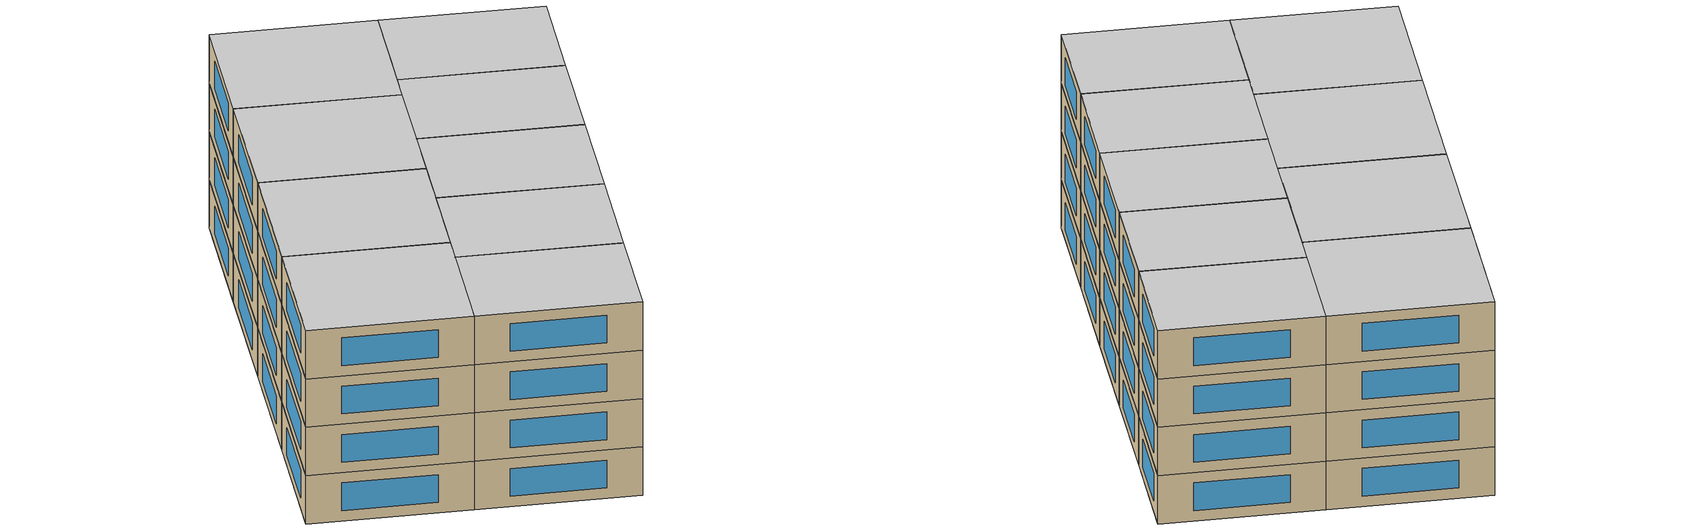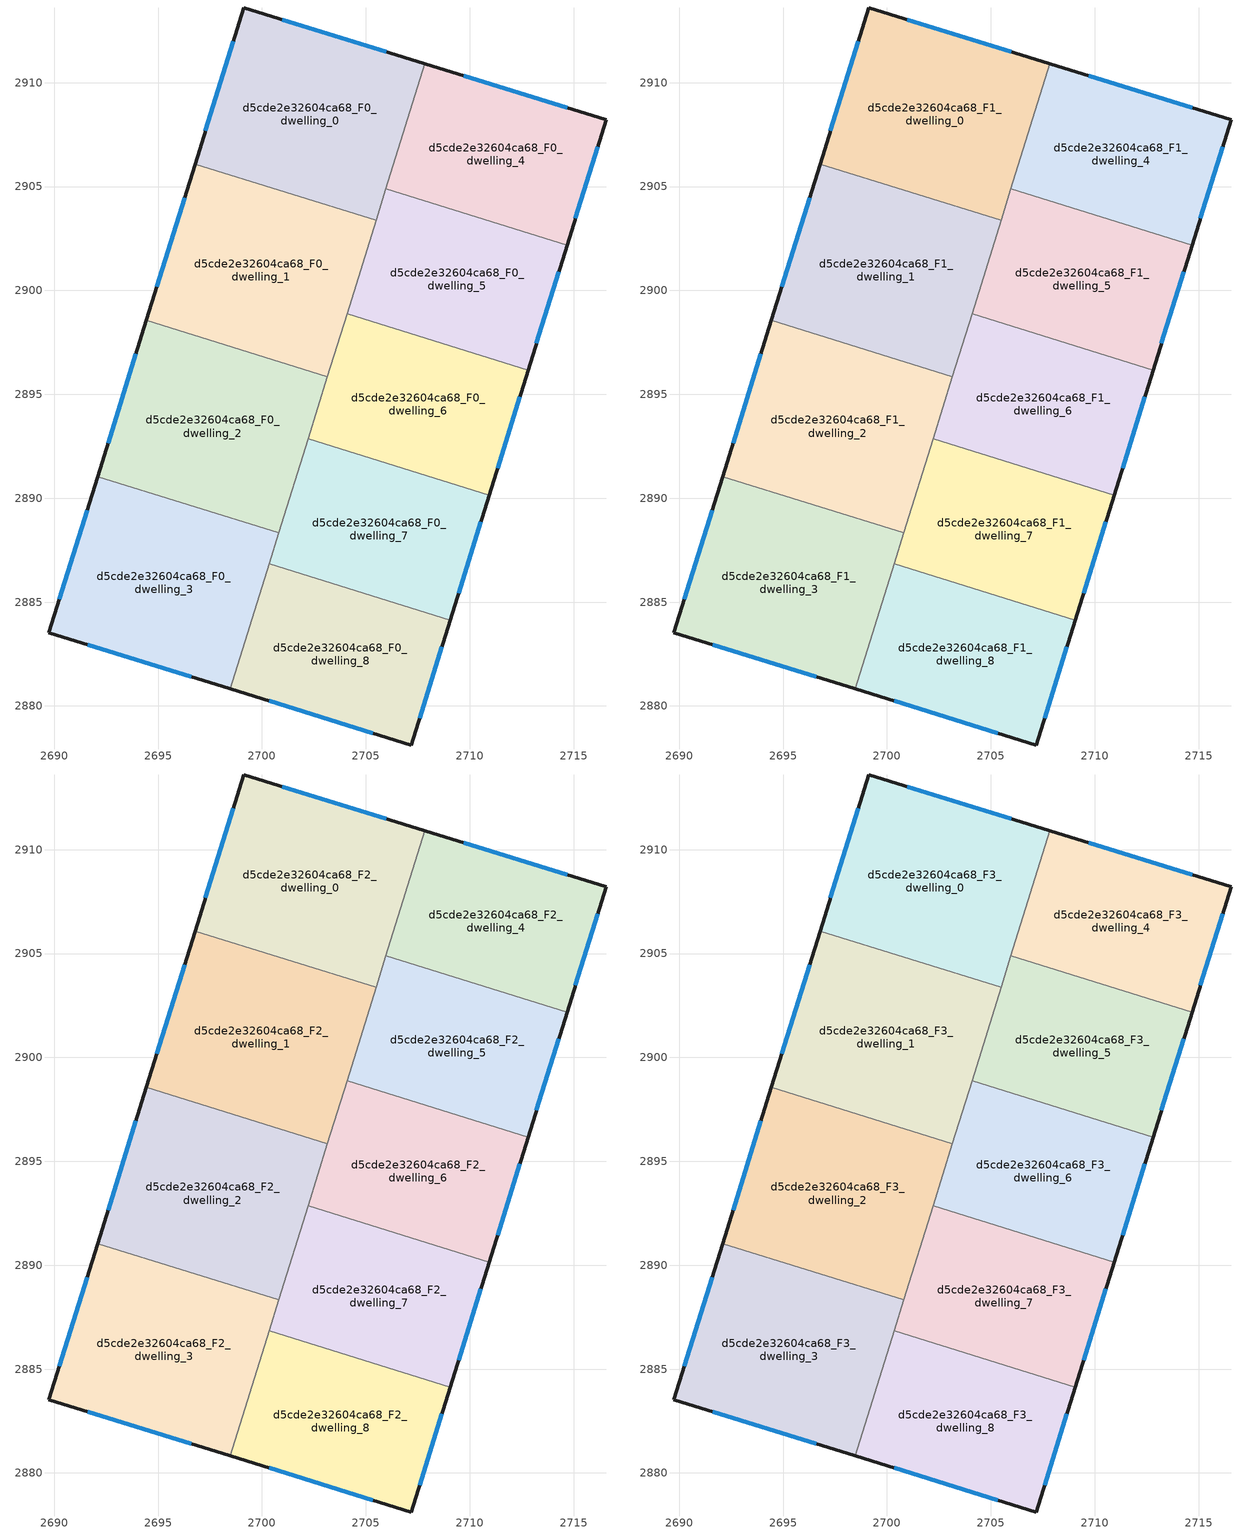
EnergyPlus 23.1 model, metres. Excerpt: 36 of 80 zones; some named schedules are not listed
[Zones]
d5cde2e32604ca68_F0_dwelling_0
 floor ground (EU_floor_Construction): 2707.84,2910.9 2705.49,2903.37 2696.78,2906.08 2699.12,2913.59 z0
 wall outside (EU_wall_Construction): 2707.84,2910.9 2699.12,2913.59 2696.78,2906.08 z0:3
 wall to d5cde2e32604ca68_F0_dwelling_1 (EU_wall_Construction): 2696.78,2906.08 2705.49,2903.37 z0:3
 wall to d5cde2e32604ca68_F0_dwelling_4 (EU_wall_Construction): 2705.97,2904.9 2707.84,2910.9 z0:3
 wall to d5cde2e32604ca68_F0_dwelling_5 (EU_wall_Construction): 2705.49,2903.37 2705.97,2904.9 z0:3
 window (EU_Window_Construction): 2698.62,2911.98 2697.28,2907.69 / 2705.97,2911.48 2700.99,2913.02 z0.64:2.36
d5cde2e32604ca68_F0_dwelling_1
 floor ground (EU_floor_Construction): 2705.49,2903.37 2703.15,2895.85 2694.44,2898.56 2696.78,2906.08 z0
 wall outside (EU_wall_Construction): 2696.78,2906.08 2694.44,2898.56 z0:3
 wall to d5cde2e32604ca68_F0_dwelling_2 (EU_wall_Construction): 2694.44,2898.56 2703.15,2895.85 z0:3
 wall to d5cde2e32604ca68_F0_dwelling_5 (EU_wall_Construction): 2704.1,2898.88 2705.49,2903.37 z0:3
 wall to d5cde2e32604ca68_F0_dwelling_6 (EU_wall_Construction): 2703.15,2895.85 2704.1,2898.88 z0:3
 window (EU_Window_Construction): 2696.28,2904.47 2694.94,2900.17 z0.64:2.36
d5cde2e32604ca68_F0_dwelling_2
 floor ground (EU_floor_Construction): 2703.15,2895.85 2700.81,2888.33 2692.09,2891.04 2694.44,2898.56 z0
 wall outside (EU_wall_Construction): 2694.44,2898.56 2692.09,2891.04 z0:3
 wall to d5cde2e32604ca68_F0_dwelling_3 (EU_wall_Construction): 2692.09,2891.04 2700.81,2888.33 z0:3
 wall to d5cde2e32604ca68_F0_dwelling_7 (EU_wall_Construction): 2700.81,2888.33 2702.22,2892.86 z0:3
 wall to d5cde2e32604ca68_F0_dwelling_6 (EU_wall_Construction): 2702.22,2892.86 2703.15,2895.85 z0:3
 window (EU_Window_Construction): 2693.94,2896.95 2692.6,2892.65 z0.64:2.36
d5cde2e32604ca68_F0_dwelling_3
 floor ground (EU_floor_Construction): 2700.81,2888.33 2698.47,2880.82 2689.75,2883.51 2692.09,2891.04 z0
 wall outside (EU_wall_Construction): 2692.09,2891.04 2689.75,2883.51 2698.47,2880.82 z0:3
 wall to d5cde2e32604ca68_F0_dwelling_8 (EU_wall_Construction): 2698.47,2880.82 2700.35,2886.84 z0:3
 wall to d5cde2e32604ca68_F0_dwelling_7 (EU_wall_Construction): 2700.35,2886.84 2700.81,2888.33 z0:3
 window (EU_Window_Construction): 2691.62,2882.94 2696.6,2881.4 / 2691.59,2889.43 2690.25,2885.13 z0.64:2.36
d5cde2e32604ca68_F0_dwelling_4
 floor ground (EU_floor_Construction): 2716.56,2908.21 2714.68,2902.18 2705.97,2904.9 2707.84,2910.9 z0
 wall outside (EU_wall_Construction): 2714.68,2902.18 2716.56,2908.21 2707.84,2910.9 z0:3
 wall to d5cde2e32604ca68_F0_dwelling_5 (EU_wall_Construction): 2705.97,2904.9 2714.68,2902.18 z0:3
 window (EU_Window_Construction): 2714.69,2908.79 2709.71,2910.33 / 2715.09,2903.47 2716.16,2906.92 z0.64:2.36
d5cde2e32604ca68_F0_dwelling_5
 floor ground (EU_floor_Construction): 2714.68,2902.18 2712.81,2896.17 2704.1,2898.88 2705.97,2904.9 z0
 wall outside (EU_wall_Construction): 2712.81,2896.17 2714.68,2902.18 z0:3
 wall to d5cde2e32604ca68_F0_dwelling_6 (EU_wall_Construction): 2704.1,2898.88 2712.81,2896.17 z0:3
 window (EU_Window_Construction): 2713.21,2897.45 2714.28,2900.89 z0.64:2.36
d5cde2e32604ca68_F0_dwelling_6
 floor ground (EU_floor_Construction): 2712.81,2896.17 2710.94,2890.15 2702.22,2892.86 2704.1,2898.88 z0
 wall outside (EU_wall_Construction): 2710.94,2890.15 2712.81,2896.17 z0:3
 wall to d5cde2e32604ca68_F0_dwelling_7 (EU_wall_Construction): 2702.22,2892.86 2710.94,2890.15 z0:3
 window (EU_Window_Construction): 2711.34,2891.44 2712.41,2894.88 z0.64:2.36
d5cde2e32604ca68_F0_dwelling_7
 floor ground (EU_floor_Construction): 2710.94,2890.15 2709.06,2884.13 2700.35,2886.84 2702.22,2892.86 z0
 wall outside (EU_wall_Construction): 2709.06,2884.13 2710.94,2890.15 z0:3
 wall to d5cde2e32604ca68_F0_dwelling_8 (EU_wall_Construction): 2700.35,2886.84 2709.06,2884.13 z0:3
 window (EU_Window_Construction): 2709.46,2885.42 2710.53,2888.86 z0.64:2.36
d5cde2e32604ca68_F0_dwelling_8
 floor ground (EU_floor_Construction): 2709.06,2884.13 2707.19,2878.12 2698.47,2880.82 2700.35,2886.84 z0
 wall outside (EU_wall_Construction): 2698.47,2880.82 2707.19,2878.12 2709.06,2884.13 z0:3
 window (EU_Window_Construction): 2707.59,2879.41 2708.66,2882.84 / 2700.34,2880.24 2705.32,2878.7 z0.64:2.36
d5cde2e32604ca68_F1_dwelling_0
 floor to d5cde2e32604ca68_F0_dwelling_0 (EU_floor_Construction): 2707.84,2910.9 2705.49,2903.37 2696.78,2906.08 2699.12,2913.59 z3
 wall outside (EU_wall_Construction): 2707.84,2910.9 2699.12,2913.59 2696.78,2906.08 z3:6
 wall to d5cde2e32604ca68_F1_dwelling_1 (EU_wall_Construction): 2696.78,2906.08 2705.49,2903.37 z3:6
 wall to d5cde2e32604ca68_F1_dwelling_4 (EU_wall_Construction): 2705.97,2904.9 2707.84,2910.9 z3:6
 wall to d5cde2e32604ca68_F1_dwelling_5 (EU_wall_Construction): 2705.49,2903.37 2705.97,2904.9 z3:6
 window (EU_Window_Construction): 2698.62,2911.98 2697.28,2907.69 / 2705.97,2911.48 2700.99,2913.02 z3.64:5.36
d5cde2e32604ca68_F1_dwelling_1
 floor to d5cde2e32604ca68_F0_dwelling_1 (EU_floor_Construction): 2705.49,2903.37 2703.15,2895.85 2694.44,2898.56 2696.78,2906.08 z3
 wall outside (EU_wall_Construction): 2696.78,2906.08 2694.44,2898.56 z3:6
 wall to d5cde2e32604ca68_F1_dwelling_2 (EU_wall_Construction): 2694.44,2898.56 2703.15,2895.85 z3:6
 wall to d5cde2e32604ca68_F1_dwelling_5 (EU_wall_Construction): 2704.1,2898.88 2705.49,2903.37 z3:6
 wall to d5cde2e32604ca68_F1_dwelling_6 (EU_wall_Construction): 2703.15,2895.85 2704.1,2898.88 z3:6
 window (EU_Window_Construction): 2696.28,2904.47 2694.94,2900.17 z3.64:5.36
d5cde2e32604ca68_F1_dwelling_2
 floor to d5cde2e32604ca68_F0_dwelling_2 (EU_floor_Construction): 2703.15,2895.85 2700.81,2888.33 2692.09,2891.04 2694.44,2898.56 z3
 wall outside (EU_wall_Construction): 2694.44,2898.56 2692.09,2891.04 z3:6
 wall to d5cde2e32604ca68_F1_dwelling_3 (EU_wall_Construction): 2692.09,2891.04 2700.81,2888.33 z3:6
 wall to d5cde2e32604ca68_F1_dwelling_7 (EU_wall_Construction): 2700.81,2888.33 2702.22,2892.86 z3:6
 wall to d5cde2e32604ca68_F1_dwelling_6 (EU_wall_Construction): 2702.22,2892.86 2703.15,2895.85 z3:6
 window (EU_Window_Construction): 2693.94,2896.95 2692.6,2892.65 z3.64:5.36
d5cde2e32604ca68_F1_dwelling_3
 floor to d5cde2e32604ca68_F0_dwelling_3 (EU_floor_Construction): 2700.81,2888.33 2698.47,2880.82 2689.75,2883.51 2692.09,2891.04 z3
 wall outside (EU_wall_Construction): 2692.09,2891.04 2689.75,2883.51 2698.47,2880.82 z3:6
 wall to d5cde2e32604ca68_F1_dwelling_8 (EU_wall_Construction): 2698.47,2880.82 2700.35,2886.84 z3:6
 wall to d5cde2e32604ca68_F1_dwelling_7 (EU_wall_Construction): 2700.35,2886.84 2700.81,2888.33 z3:6
 window (EU_Window_Construction): 2691.62,2882.94 2696.6,2881.4 / 2691.59,2889.43 2690.25,2885.13 z3.64:5.36
d5cde2e32604ca68_F1_dwelling_4
 floor to d5cde2e32604ca68_F0_dwelling_4 (EU_floor_Construction): 2716.56,2908.21 2714.68,2902.18 2705.97,2904.9 2707.84,2910.9 z3
 wall outside (EU_wall_Construction): 2714.68,2902.18 2716.56,2908.21 2707.84,2910.9 z3:6
 wall to d5cde2e32604ca68_F1_dwelling_5 (EU_wall_Construction): 2705.97,2904.9 2714.68,2902.18 z3:6
 window (EU_Window_Construction): 2714.69,2908.79 2709.71,2910.33 / 2715.09,2903.47 2716.16,2906.92 z3.64:5.36
d5cde2e32604ca68_F1_dwelling_5
 floor to d5cde2e32604ca68_F0_dwelling_5 (EU_floor_Construction): 2714.68,2902.18 2712.81,2896.17 2704.1,2898.88 2705.97,2904.9 z3
 wall outside (EU_wall_Construction): 2712.81,2896.17 2714.68,2902.18 z3:6
 wall to d5cde2e32604ca68_F1_dwelling_6 (EU_wall_Construction): 2704.1,2898.88 2712.81,2896.17 z3:6
 window (EU_Window_Construction): 2713.21,2897.45 2714.28,2900.89 z3.64:5.36
d5cde2e32604ca68_F1_dwelling_6
 floor to d5cde2e32604ca68_F0_dwelling_6 (EU_floor_Construction): 2712.81,2896.17 2710.94,2890.15 2702.22,2892.86 2704.1,2898.88 z3
 wall outside (EU_wall_Construction): 2710.94,2890.15 2712.81,2896.17 z3:6
 wall to d5cde2e32604ca68_F1_dwelling_7 (EU_wall_Construction): 2702.22,2892.86 2710.94,2890.15 z3:6
 window (EU_Window_Construction): 2711.34,2891.44 2712.41,2894.88 z3.64:5.36
d5cde2e32604ca68_F1_dwelling_7
 floor to d5cde2e32604ca68_F0_dwelling_7 (EU_floor_Construction): 2710.94,2890.15 2709.06,2884.13 2700.35,2886.84 2702.22,2892.86 z3
 wall outside (EU_wall_Construction): 2709.06,2884.13 2710.94,2890.15 z3:6
 wall to d5cde2e32604ca68_F1_dwelling_8 (EU_wall_Construction): 2700.35,2886.84 2709.06,2884.13 z3:6
 window (EU_Window_Construction): 2709.46,2885.42 2710.53,2888.86 z3.64:5.36
d5cde2e32604ca68_F1_dwelling_8
 floor to d5cde2e32604ca68_F0_dwelling_8 (EU_floor_Construction): 2709.06,2884.13 2707.19,2878.12 2698.47,2880.82 2700.35,2886.84 z3
 wall outside (EU_wall_Construction): 2698.47,2880.82 2707.19,2878.12 2709.06,2884.13 z3:6
 window (EU_Window_Construction): 2707.59,2879.41 2708.66,2882.84 / 2700.34,2880.24 2705.32,2878.7 z3.64:5.36
d5cde2e32604ca68_F2_dwelling_0
 floor to d5cde2e32604ca68_F1_dwelling_0 (EU_floor_Construction): 2707.84,2910.9 2705.49,2903.37 2696.78,2906.08 2699.12,2913.59 z6
 wall outside (EU_wall_Construction): 2707.84,2910.9 2699.12,2913.59 2696.78,2906.08 z6:9
 wall to d5cde2e32604ca68_F2_dwelling_1 (EU_wall_Construction): 2696.78,2906.08 2705.49,2903.37 z6:9
 wall to d5cde2e32604ca68_F2_dwelling_4 (EU_wall_Construction): 2705.97,2904.9 2707.84,2910.9 z6:9
 wall to d5cde2e32604ca68_F2_dwelling_5 (EU_wall_Construction): 2705.49,2903.37 2705.97,2904.9 z6:9
 window (EU_Window_Construction): 2698.62,2911.98 2697.28,2907.69 / 2705.97,2911.48 2700.99,2913.02 z6.64:8.36
d5cde2e32604ca68_F2_dwelling_1
 floor to d5cde2e32604ca68_F1_dwelling_1 (EU_floor_Construction): 2705.49,2903.37 2703.15,2895.85 2694.44,2898.56 2696.78,2906.08 z6
 wall outside (EU_wall_Construction): 2696.78,2906.08 2694.44,2898.56 z6:9
 wall to d5cde2e32604ca68_F2_dwelling_2 (EU_wall_Construction): 2694.44,2898.56 2703.15,2895.85 z6:9
 wall to d5cde2e32604ca68_F2_dwelling_5 (EU_wall_Construction): 2704.1,2898.88 2705.49,2903.37 z6:9
 wall to d5cde2e32604ca68_F2_dwelling_6 (EU_wall_Construction): 2703.15,2895.85 2704.1,2898.88 z6:9
 window (EU_Window_Construction): 2696.28,2904.47 2694.94,2900.17 z6.64:8.36
d5cde2e32604ca68_F2_dwelling_2
 floor to d5cde2e32604ca68_F1_dwelling_2 (EU_floor_Construction): 2703.15,2895.85 2700.81,2888.33 2692.09,2891.04 2694.44,2898.56 z6
 wall outside (EU_wall_Construction): 2694.44,2898.56 2692.09,2891.04 z6:9
 wall to d5cde2e32604ca68_F2_dwelling_3 (EU_wall_Construction): 2692.09,2891.04 2700.81,2888.33 z6:9
 wall to d5cde2e32604ca68_F2_dwelling_7 (EU_wall_Construction): 2700.81,2888.33 2702.22,2892.86 z6:9
 wall to d5cde2e32604ca68_F2_dwelling_6 (EU_wall_Construction): 2702.22,2892.86 2703.15,2895.85 z6:9
 window (EU_Window_Construction): 2693.94,2896.95 2692.6,2892.65 z6.64:8.36
d5cde2e32604ca68_F2_dwelling_3
 floor to d5cde2e32604ca68_F1_dwelling_3 (EU_floor_Construction): 2700.81,2888.33 2698.47,2880.82 2689.75,2883.51 2692.09,2891.04 z6
 wall outside (EU_wall_Construction): 2692.09,2891.04 2689.75,2883.51 2698.47,2880.82 z6:9
 wall to d5cde2e32604ca68_F2_dwelling_8 (EU_wall_Construction): 2698.47,2880.82 2700.35,2886.84 z6:9
 wall to d5cde2e32604ca68_F2_dwelling_7 (EU_wall_Construction): 2700.35,2886.84 2700.81,2888.33 z6:9
 window (EU_Window_Construction): 2691.62,2882.94 2696.6,2881.4 / 2691.59,2889.43 2690.25,2885.13 z6.64:8.36
d5cde2e32604ca68_F2_dwelling_4
 floor to d5cde2e32604ca68_F1_dwelling_4 (EU_floor_Construction): 2716.56,2908.21 2714.68,2902.18 2705.97,2904.9 2707.84,2910.9 z6
 wall outside (EU_wall_Construction): 2714.68,2902.18 2716.56,2908.21 2707.84,2910.9 z6:9
 wall to d5cde2e32604ca68_F2_dwelling_5 (EU_wall_Construction): 2705.97,2904.9 2714.68,2902.18 z6:9
 window (EU_Window_Construction): 2714.69,2908.79 2709.71,2910.33 / 2715.09,2903.47 2716.16,2906.92 z6.64:8.36
d5cde2e32604ca68_F2_dwelling_5
 floor to d5cde2e32604ca68_F1_dwelling_5 (EU_floor_Construction): 2714.68,2902.18 2712.81,2896.17 2704.1,2898.88 2705.97,2904.9 z6
 wall outside (EU_wall_Construction): 2712.81,2896.17 2714.68,2902.18 z6:9
 wall to d5cde2e32604ca68_F2_dwelling_6 (EU_wall_Construction): 2704.1,2898.88 2712.81,2896.17 z6:9
 window (EU_Window_Construction): 2713.21,2897.45 2714.28,2900.89 z6.64:8.36
d5cde2e32604ca68_F2_dwelling_6
 floor to d5cde2e32604ca68_F1_dwelling_6 (EU_floor_Construction): 2712.81,2896.17 2710.94,2890.15 2702.22,2892.86 2704.1,2898.88 z6
 wall outside (EU_wall_Construction): 2710.94,2890.15 2712.81,2896.17 z6:9
 wall to d5cde2e32604ca68_F2_dwelling_7 (EU_wall_Construction): 2702.22,2892.86 2710.94,2890.15 z6:9
 window (EU_Window_Construction): 2711.34,2891.44 2712.41,2894.88 z6.64:8.36
d5cde2e32604ca68_F2_dwelling_7
 floor to d5cde2e32604ca68_F1_dwelling_7 (EU_floor_Construction): 2710.94,2890.15 2709.06,2884.13 2700.35,2886.84 2702.22,2892.86 z6
 wall outside (EU_wall_Construction): 2709.06,2884.13 2710.94,2890.15 z6:9
 wall to d5cde2e32604ca68_F2_dwelling_8 (EU_wall_Construction): 2700.35,2886.84 2709.06,2884.13 z6:9
 window (EU_Window_Construction): 2709.46,2885.42 2710.53,2888.86 z6.64:8.36
d5cde2e32604ca68_F2_dwelling_8
 floor to d5cde2e32604ca68_F1_dwelling_8 (EU_floor_Construction): 2709.06,2884.13 2707.19,2878.12 2698.47,2880.82 2700.35,2886.84 z6
 wall outside (EU_wall_Construction): 2698.47,2880.82 2707.19,2878.12 2709.06,2884.13 z6:9
 window (EU_Window_Construction): 2707.59,2879.41 2708.66,2882.84 / 2700.34,2880.24 2705.32,2878.7 z6.64:8.36
d5cde2e32604ca68_F3_dwelling_0
 floor to d5cde2e32604ca68_F2_dwelling_0 (EU_floor_Construction): 2707.84,2910.9 2705.49,2903.37 2696.78,2906.08 2699.12,2913.59 z9
 wall outside (EU_wall_Construction): 2707.84,2910.9 2699.12,2913.59 2696.78,2906.08 z9:12
 wall to d5cde2e32604ca68_F3_dwelling_1 (EU_wall_Construction): 2696.78,2906.08 2705.49,2903.37 z9:12
 wall to d5cde2e32604ca68_F3_dwelling_4 (EU_wall_Construction): 2705.97,2904.9 2707.84,2910.9 z9:12
 wall to d5cde2e32604ca68_F3_dwelling_5 (EU_wall_Construction): 2705.49,2903.37 2705.97,2904.9 z9:12
 window (EU_Window_Construction): 2698.62,2911.98 2697.28,2907.69 / 2705.97,2911.48 2700.99,2913.02 z9.64:11.36
 ceiling to d5cde2e32604ca68_F4_dwelling_0 (EU_floor_Construction): 2705.49,2903.37 2707.84,2910.9 2699.12,2913.59 2696.78,2906.08 z12
d5cde2e32604ca68_F3_dwelling_1
 floor to d5cde2e32604ca68_F2_dwelling_1 (EU_floor_Construction): 2705.49,2903.37 2703.15,2895.85 2694.44,2898.56 2696.78,2906.08 z9
 wall outside (EU_wall_Construction): 2696.78,2906.08 2694.44,2898.56 z9:12
 wall to d5cde2e32604ca68_F3_dwelling_2 (EU_wall_Construction): 2694.44,2898.56 2703.15,2895.85 z9:12
 wall to d5cde2e32604ca68_F3_dwelling_5 (EU_wall_Construction): 2704.1,2898.88 2705.49,2903.37 z9:12
 wall to d5cde2e32604ca68_F3_dwelling_6 (EU_wall_Construction): 2703.15,2895.85 2704.1,2898.88 z9:12
 window (EU_Window_Construction): 2696.28,2904.47 2694.94,2900.17 z9.64:11.36
 ceiling to d5cde2e32604ca68_F4_dwelling_1 (EU_floor_Construction): 2703.15,2895.85 2705.49,2903.37 2696.78,2906.08 2694.44,2898.56 z12
d5cde2e32604ca68_F3_dwelling_2
 floor to d5cde2e32604ca68_F2_dwelling_2 (EU_floor_Construction): 2703.15,2895.85 2700.81,2888.33 2692.09,2891.04 2694.44,2898.56 z9
 wall outside (EU_wall_Construction): 2694.44,2898.56 2692.09,2891.04 z9:12
 wall to d5cde2e32604ca68_F3_dwelling_3 (EU_wall_Construction): 2692.09,2891.04 2700.81,2888.33 z9:12
 wall to d5cde2e32604ca68_F3_dwelling_7 (EU_wall_Construction): 2700.81,2888.33 2702.22,2892.86 z9:12
 wall to d5cde2e32604ca68_F3_dwelling_6 (EU_wall_Construction): 2702.22,2892.86 2703.15,2895.85 z9:12
 window (EU_Window_Construction): 2693.94,2896.95 2692.6,2892.65 z9.64:11.36
 ceiling to d5cde2e32604ca68_F4_dwelling_2 (EU_floor_Construction): 2700.81,2888.33 2703.15,2895.85 2694.44,2898.56 2692.09,2891.04 z12
d5cde2e32604ca68_F3_dwelling_3
 floor to d5cde2e32604ca68_F2_dwelling_3 (EU_floor_Construction): 2700.81,2888.33 2698.47,2880.82 2689.75,2883.51 2692.09,2891.04 z9
 wall outside (EU_wall_Construction): 2692.09,2891.04 2689.75,2883.51 2698.47,2880.82 z9:12
 wall to d5cde2e32604ca68_F3_dwelling_8 (EU_wall_Construction): 2698.47,2880.82 2700.35,2886.84 z9:12
 wall to d5cde2e32604ca68_F3_dwelling_7 (EU_wall_Construction): 2700.35,2886.84 2700.81,2888.33 z9:12
 window (EU_Window_Construction): 2691.62,2882.94 2696.6,2881.4 / 2691.59,2889.43 2690.25,2885.13 z9.64:11.36
 ceiling to d5cde2e32604ca68_F4_dwelling_3 (EU_floor_Construction): 2698.47,2880.82 2700.81,2888.33 2692.09,2891.04 2689.75,2883.51 z12
d5cde2e32604ca68_F3_dwelling_4
 floor to d5cde2e32604ca68_F2_dwelling_4 (EU_floor_Construction): 2716.56,2908.21 2714.68,2902.18 2705.97,2904.9 2707.84,2910.9 z9
 wall outside (EU_wall_Construction): 2714.68,2902.18 2716.56,2908.21 2707.84,2910.9 z9:12
 wall to d5cde2e32604ca68_F3_dwelling_5 (EU_wall_Construction): 2705.97,2904.9 2714.68,2902.18 z9:12
 window (EU_Window_Construction): 2714.69,2908.79 2709.71,2910.33 / 2715.09,2903.47 2716.16,2906.92 z9.64:11.36
 ceiling to d5cde2e32604ca68_F4_dwelling_4 (EU_floor_Construction): 2714.68,2902.18 2716.56,2908.21 2707.84,2910.9 2705.97,2904.9 z12
d5cde2e32604ca68_F3_dwelling_5
 floor to d5cde2e32604ca68_F2_dwelling_5 (EU_floor_Construction): 2714.68,2902.18 2712.81,2896.17 2704.1,2898.88 2705.97,2904.9 z9
 wall outside (EU_wall_Construction): 2712.81,2896.17 2714.68,2902.18 z9:12
 wall to d5cde2e32604ca68_F3_dwelling_6 (EU_wall_Construction): 2704.1,2898.88 2712.81,2896.17 z9:12
 window (EU_Window_Construction): 2713.21,2897.45 2714.28,2900.89 z9.64:11.36
 ceiling to d5cde2e32604ca68_F4_dwelling_5 (EU_floor_Construction): 2712.81,2896.17 2714.68,2902.18 2705.97,2904.9 2704.1,2898.88 z12
d5cde2e32604ca68_F3_dwelling_6
 floor to d5cde2e32604ca68_F2_dwelling_6 (EU_floor_Construction): 2712.81,2896.17 2710.94,2890.15 2702.22,2892.86 2704.1,2898.88 z9
 wall outside (EU_wall_Construction): 2710.94,2890.15 2712.81,2896.17 z9:12
 wall to d5cde2e32604ca68_F3_dwelling_7 (EU_wall_Construction): 2702.22,2892.86 2710.94,2890.15 z9:12
 window (EU_Window_Construction): 2711.34,2891.44 2712.41,2894.88 z9.64:11.36
 ceiling to d5cde2e32604ca68_F4_dwelling_6 (EU_floor_Construction): 2710.94,2890.15 2712.81,2896.17 2704.1,2898.88 2702.22,2892.86 z12
d5cde2e32604ca68_F3_dwelling_7
 floor to d5cde2e32604ca68_F2_dwelling_7 (EU_floor_Construction): 2710.94,2890.15 2709.06,2884.13 2700.35,2886.84 2702.22,2892.86 z9
 wall outside (EU_wall_Construction): 2709.06,2884.13 2710.94,2890.15 z9:12
 wall to d5cde2e32604ca68_F3_dwelling_8 (EU_wall_Construction): 2700.35,2886.84 2709.06,2884.13 z9:12
 window (EU_Window_Construction): 2709.46,2885.42 2710.53,2888.86 z9.64:11.36
 ceiling to d5cde2e32604ca68_F4_dwelling_7 (EU_floor_Construction): 2709.06,2884.13 2710.94,2890.15 2702.22,2892.86 2700.35,2886.84 z12
d5cde2e32604ca68_F3_dwelling_8
 floor to d5cde2e32604ca68_F2_dwelling_8 (EU_floor_Construction): 2709.06,2884.13 2707.19,2878.12 2698.47,2880.82 2700.35,2886.84 z9
 wall outside (EU_wall_Construction): 2698.47,2880.82 2707.19,2878.12 2709.06,2884.13 z9:12
 window (EU_Window_Construction): 2707.59,2879.41 2708.66,2882.84 / 2700.34,2880.24 2705.32,2878.7 z9.64:11.36
 ceiling to d5cde2e32604ca68_F4_dwelling_8 (EU_floor_Construction): 2707.19,2878.12 2709.06,2884.13 2700.35,2886.84 2698.47,2880.82 z12
[Building]
EU S2 Campaign: North Axis=0; Terrain=City; Solar Distribution=FullExterior
[Site:Location]
Yerevan-Zvartnots.Intl.AP: Latitude=40.15; Longitude=44.383; Time Zone=4; Elevation=854
[SizingPeriod:WeatherFileDays]
AnnualSizingPeriod: Begin Month=1; Begin Day of Month=1; End Month=12; End Day of Month=31; Day of Week for Start Day=Monday; Use Weather File Daylight Saving Period=No; Use Weather File Rain and Snow Indicators=No
[MATERIAL]
EU_InternalMass_Material: Roughness=MediumRough; Thickness=0.1; Conductivity=1; Density=1800; Specific Heat=900; Thermal Absorptance=0.9; Solar Absorptance=0.7; Visible Absorptance=0.7
[MATERIAL:NOMASS] Roughness=MediumRough; Thermal Absorptance=0.9; Solar Absorptance=0.7; Visible Absorptance=0.7
Name | Thermal Resistance
EU_wall_NoMass | 1.05043
EU_floor_NoMass | 0.478065
[WINDOWMATERIAL:SIMPLEGLAZINGSYSTEM]
EU_Window_SimpleGlazing: UFactor=2.5566; Solar Heat Gain Coefficient=0.75; Visible Transmittance=0.75
[CONSTRUCTION]
EU_wall_Construction: EU_wall_NoMass
EU_floor_Construction: EU_floor_NoMass
EU_Window_Construction: EU_Window_SimpleGlazing
EU_InternalMass_Construction: EU_InternalMass_Material
[ZONE] Type=1; Multiplier=1; Ceiling Height=autocalculate; Floor Area=autocalculate; Part of Total Floor Area=Yes
Name | Volume
d5cde2e32604ca68_F0_dwelling_0; d5cde2e32604ca68_F1_dwelling_0; d5cde2e32604ca68_F2_dwelling_0; d5cde2e32604ca68_F3_dwelling_0 | 215.676
d5cde2e32604ca68_F0_dwelling_1; d5cde2e32604ca68_F1_dwelling_1; d5cde2e32604ca68_F2_dwelling_1; d5cde2e32604ca68_F3_dwelling_1 | 215.657
d5cde2e32604ca68_F0_dwelling_2; d5cde2e32604ca68_F1_dwelling_2; d5cde2e32604ca68_F2_dwelling_2; d5cde2e32604ca68_F3_dwelling_2 | 215.713
d5cde2e32604ca68_F0_dwelling_3; d5cde2e32604ca68_F1_dwelling_3; d5cde2e32604ca68_F2_dwelling_3; d5cde2e32604ca68_F3_dwelling_3 | 215.655
d5cde2e32604ca68_F0_dwelling_4; d5cde2e32604ca68_F1_dwelling_4; d5cde2e32604ca68_F2_dwelling_4; d5cde2e32604ca68_F3_dwelling_4 | 172.572
d5cde2e32604ca68_F0_dwelling_5; d5cde2e32604ca68_F1_dwelling_5; d5cde2e32604ca68_F2_dwelling_5; d5cde2e32604ca68_F3_dwelling_5; d5cde2e32604ca68_F0_dwelling_7; d5cde2e32604ca68_F1_dwelling_7; d5cde2e32604ca68_F2_dwelling_7; d5cde2e32604ca68_F3_dwelling_7 | 172.54
d5cde2e32604ca68_F0_dwelling_6; d5cde2e32604ca68_F1_dwelling_6; d5cde2e32604ca68_F2_dwelling_6; d5cde2e32604ca68_F3_dwelling_6 | 172.575
d5cde2e32604ca68_F0_dwelling_8; d5cde2e32604ca68_F1_dwelling_8; d5cde2e32604ca68_F2_dwelling_8; d5cde2e32604ca68_F3_dwelling_8 | 172.529
[INTERNALMASS] Construction=EU_InternalMass_Construction
Name | Zone or ZoneList | Surface Area
d5cde2e32604ca68_F0_dwelling_0_EU_InternalMass | d5cde2e32604ca68_F0_dwelling_0 | 71.8918
d5cde2e32604ca68_F0_dwelling_1_EU_InternalMass | d5cde2e32604ca68_F0_dwelling_1 | 71.8855
d5cde2e32604ca68_F0_dwelling_2_EU_InternalMass | d5cde2e32604ca68_F0_dwelling_2 | 71.9045
d5cde2e32604ca68_F0_dwelling_3_EU_InternalMass | d5cde2e32604ca68_F0_dwelling_3 | 71.885
d5cde2e32604ca68_F0_dwelling_4_EU_InternalMass | d5cde2e32604ca68_F0_dwelling_4 | 57.5241
d5cde2e32604ca68_F0_dwelling_5_EU_InternalMass | d5cde2e32604ca68_F0_dwelling_5 | 57.5136
d5cde2e32604ca68_F0_dwelling_6_EU_InternalMass | d5cde2e32604ca68_F0_dwelling_6 | 57.525
d5cde2e32604ca68_F0_dwelling_7_EU_InternalMass | d5cde2e32604ca68_F0_dwelling_7 | 57.5136
d5cde2e32604ca68_F0_dwelling_8_EU_InternalMass | d5cde2e32604ca68_F0_dwelling_8 | 57.5097
d5cde2e32604ca68_F1_dwelling_0_EU_InternalMass | d5cde2e32604ca68_F1_dwelling_0 | 71.8918
d5cde2e32604ca68_F1_dwelling_1_EU_InternalMass | d5cde2e32604ca68_F1_dwelling_1 | 71.8855
d5cde2e32604ca68_F1_dwelling_2_EU_InternalMass | d5cde2e32604ca68_F1_dwelling_2 | 71.9045
d5cde2e32604ca68_F1_dwelling_3_EU_InternalMass | d5cde2e32604ca68_F1_dwelling_3 | 71.885
d5cde2e32604ca68_F1_dwelling_4_EU_InternalMass | d5cde2e32604ca68_F1_dwelling_4 | 57.5241
d5cde2e32604ca68_F1_dwelling_5_EU_InternalMass | d5cde2e32604ca68_F1_dwelling_5 | 57.5136
d5cde2e32604ca68_F1_dwelling_6_EU_InternalMass | d5cde2e32604ca68_F1_dwelling_6 | 57.525
d5cde2e32604ca68_F1_dwelling_7_EU_InternalMass | d5cde2e32604ca68_F1_dwelling_7 | 57.5136
d5cde2e32604ca68_F1_dwelling_8_EU_InternalMass | d5cde2e32604ca68_F1_dwelling_8 | 57.5097
d5cde2e32604ca68_F2_dwelling_0_EU_InternalMass | d5cde2e32604ca68_F2_dwelling_0 | 71.8918
d5cde2e32604ca68_F2_dwelling_1_EU_InternalMass | d5cde2e32604ca68_F2_dwelling_1 | 71.8855
d5cde2e32604ca68_F2_dwelling_2_EU_InternalMass | d5cde2e32604ca68_F2_dwelling_2 | 71.9045
d5cde2e32604ca68_F2_dwelling_3_EU_InternalMass | d5cde2e32604ca68_F2_dwelling_3 | 71.885
d5cde2e32604ca68_F2_dwelling_4_EU_InternalMass | d5cde2e32604ca68_F2_dwelling_4 | 57.5241
d5cde2e32604ca68_F2_dwelling_5_EU_InternalMass | d5cde2e32604ca68_F2_dwelling_5 | 57.5136
d5cde2e32604ca68_F2_dwelling_6_EU_InternalMass | d5cde2e32604ca68_F2_dwelling_6 | 57.525
d5cde2e32604ca68_F2_dwelling_7_EU_InternalMass | d5cde2e32604ca68_F2_dwelling_7 | 57.5136
d5cde2e32604ca68_F2_dwelling_8_EU_InternalMass | d5cde2e32604ca68_F2_dwelling_8 | 57.5097
d5cde2e32604ca68_F3_dwelling_0_EU_InternalMass | d5cde2e32604ca68_F3_dwelling_0 | 71.8918
d5cde2e32604ca68_F3_dwelling_1_EU_InternalMass | d5cde2e32604ca68_F3_dwelling_1 | 71.8855
d5cde2e32604ca68_F3_dwelling_2_EU_InternalMass | d5cde2e32604ca68_F3_dwelling_2 | 71.9045
d5cde2e32604ca68_F3_dwelling_3_EU_InternalMass | d5cde2e32604ca68_F3_dwelling_3 | 71.885
d5cde2e32604ca68_F3_dwelling_4_EU_InternalMass | d5cde2e32604ca68_F3_dwelling_4 | 57.5241
d5cde2e32604ca68_F3_dwelling_5_EU_InternalMass | d5cde2e32604ca68_F3_dwelling_5 | 57.5136
d5cde2e32604ca68_F3_dwelling_6_EU_InternalMass | d5cde2e32604ca68_F3_dwelling_6 | 57.525
d5cde2e32604ca68_F3_dwelling_7_EU_InternalMass | d5cde2e32604ca68_F3_dwelling_7 | 57.5136
d5cde2e32604ca68_F3_dwelling_8_EU_InternalMass | d5cde2e32604ca68_F3_dwelling_8 | 57.5097
[OTHEREQUIPMENT] Fuel Type=Electricity; Design Level Calculation Method=Watts/Area; Power per Zone Floor Area=1; Fraction Latent=0; Fraction Radiant=0; Fraction Lost=0; Carbon Dioxide Generation Rate=0; EndUse Subcategory=EU_Step8_InternalGains
Name | Zone or ZoneList or Space or SpaceList | Schedule
EU_Step8_InternalGain_d5cde2e32604ca68_F0_dwelling_0_f000 | d5cde2e32604ca68_F0_dwelling_0 | EU_Step8_GainSchedule_d5cde2e32604ca68_F0_dwelling_0_f000
EU_Step8_InternalGain_d5cde2e32604ca68_F0_dwelling_1_f000 | d5cde2e32604ca68_F0_dwelling_1 | EU_Step8_GainSchedule_d5cde2e32604ca68_F0_dwelling_1_f000
EU_Step8_InternalGain_d5cde2e32604ca68_F0_dwelling_2_f000 | d5cde2e32604ca68_F0_dwelling_2 | EU_Step8_GainSchedule_d5cde2e32604ca68_F0_dwelling_2_f000
EU_Step8_InternalGain_d5cde2e32604ca68_F0_dwelling_3_f000 | d5cde2e32604ca68_F0_dwelling_3 | EU_Step8_GainSchedule_d5cde2e32604ca68_F0_dwelling_3_f000
EU_Step8_InternalGain_d5cde2e32604ca68_F0_dwelling_4_f000 | d5cde2e32604ca68_F0_dwelling_4 | EU_Step8_GainSchedule_d5cde2e32604ca68_F0_dwelling_4_f000
EU_Step8_InternalGain_d5cde2e32604ca68_F0_dwelling_5_f000 | d5cde2e32604ca68_F0_dwelling_5 | EU_Step8_GainSchedule_d5cde2e32604ca68_F0_dwelling_5_f000
EU_Step8_InternalGain_d5cde2e32604ca68_F0_dwelling_6_f000 | d5cde2e32604ca68_F0_dwelling_6 | EU_Step8_GainSchedule_d5cde2e32604ca68_F0_dwelling_6_f000
EU_Step8_InternalGain_d5cde2e32604ca68_F0_dwelling_7_f000 | d5cde2e32604ca68_F0_dwelling_7 | EU_Step8_GainSchedule_d5cde2e32604ca68_F0_dwelling_7_f000
EU_Step8_InternalGain_d5cde2e32604ca68_F0_dwelling_8_f000 | d5cde2e32604ca68_F0_dwelling_8 | EU_Step8_GainSchedule_d5cde2e32604ca68_F0_dwelling_8_f000
EU_Step8_InternalGain_d5cde2e32604ca68_F1_dwelling_0_f000 | d5cde2e32604ca68_F1_dwelling_0 | EU_Step8_GainSchedule_d5cde2e32604ca68_F1_dwelling_0_f000
EU_Step8_InternalGain_d5cde2e32604ca68_F1_dwelling_1_f000 | d5cde2e32604ca68_F1_dwelling_1 | EU_Step8_GainSchedule_d5cde2e32604ca68_F1_dwelling_1_f000
EU_Step8_InternalGain_d5cde2e32604ca68_F1_dwelling_2_f000 | d5cde2e32604ca68_F1_dwelling_2 | EU_Step8_GainSchedule_d5cde2e32604ca68_F1_dwelling_2_f000
EU_Step8_InternalGain_d5cde2e32604ca68_F1_dwelling_3_f000 | d5cde2e32604ca68_F1_dwelling_3 | EU_Step8_GainSchedule_d5cde2e32604ca68_F1_dwelling_3_f000
EU_Step8_InternalGain_d5cde2e32604ca68_F1_dwelling_4_f000 | d5cde2e32604ca68_F1_dwelling_4 | EU_Step8_GainSchedule_d5cde2e32604ca68_F1_dwelling_4_f000
EU_Step8_InternalGain_d5cde2e32604ca68_F1_dwelling_5_f000 | d5cde2e32604ca68_F1_dwelling_5 | EU_Step8_GainSchedule_d5cde2e32604ca68_F1_dwelling_5_f000
EU_Step8_InternalGain_d5cde2e32604ca68_F1_dwelling_6_f000 | d5cde2e32604ca68_F1_dwelling_6 | EU_Step8_GainSchedule_d5cde2e32604ca68_F1_dwelling_6_f000
EU_Step8_InternalGain_d5cde2e32604ca68_F1_dwelling_7_f000 | d5cde2e32604ca68_F1_dwelling_7 | EU_Step8_GainSchedule_d5cde2e32604ca68_F1_dwelling_7_f000
EU_Step8_InternalGain_d5cde2e32604ca68_F1_dwelling_8_f000 | d5cde2e32604ca68_F1_dwelling_8 | EU_Step8_GainSchedule_d5cde2e32604ca68_F1_dwelling_8_f000
EU_Step8_InternalGain_d5cde2e32604ca68_F2_dwelling_0_f000 | d5cde2e32604ca68_F2_dwelling_0 | EU_Step8_GainSchedule_d5cde2e32604ca68_F2_dwelling_0_f000
EU_Step8_InternalGain_d5cde2e32604ca68_F2_dwelling_1_f000 | d5cde2e32604ca68_F2_dwelling_1 | EU_Step8_GainSchedule_d5cde2e32604ca68_F2_dwelling_1_f000
EU_Step8_InternalGain_d5cde2e32604ca68_F2_dwelling_2_f000 | d5cde2e32604ca68_F2_dwelling_2 | EU_Step8_GainSchedule_d5cde2e32604ca68_F2_dwelling_2_f000
EU_Step8_InternalGain_d5cde2e32604ca68_F2_dwelling_3_f000 | d5cde2e32604ca68_F2_dwelling_3 | EU_Step8_GainSchedule_d5cde2e32604ca68_F2_dwelling_3_f000
EU_Step8_InternalGain_d5cde2e32604ca68_F2_dwelling_4_f000 | d5cde2e32604ca68_F2_dwelling_4 | EU_Step8_GainSchedule_d5cde2e32604ca68_F2_dwelling_4_f000
EU_Step8_InternalGain_d5cde2e32604ca68_F2_dwelling_5_f000 | d5cde2e32604ca68_F2_dwelling_5 | EU_Step8_GainSchedule_d5cde2e32604ca68_F2_dwelling_5_f000
EU_Step8_InternalGain_d5cde2e32604ca68_F2_dwelling_6_f000 | d5cde2e32604ca68_F2_dwelling_6 | EU_Step8_GainSchedule_d5cde2e32604ca68_F2_dwelling_6_f000
EU_Step8_InternalGain_d5cde2e32604ca68_F2_dwelling_7_f000 | d5cde2e32604ca68_F2_dwelling_7 | EU_Step8_GainSchedule_d5cde2e32604ca68_F2_dwelling_7_f000
EU_Step8_InternalGain_d5cde2e32604ca68_F2_dwelling_8_f000 | d5cde2e32604ca68_F2_dwelling_8 | EU_Step8_GainSchedule_d5cde2e32604ca68_F2_dwelling_8_f000
EU_Step8_InternalGain_d5cde2e32604ca68_F3_dwelling_0_f000 | d5cde2e32604ca68_F3_dwelling_0 | EU_Step8_GainSchedule_d5cde2e32604ca68_F3_dwelling_0_f000
EU_Step8_InternalGain_d5cde2e32604ca68_F3_dwelling_1_f000 | d5cde2e32604ca68_F3_dwelling_1 | EU_Step8_GainSchedule_d5cde2e32604ca68_F3_dwelling_1_f000
EU_Step8_InternalGain_d5cde2e32604ca68_F3_dwelling_2_f000 | d5cde2e32604ca68_F3_dwelling_2 | EU_Step8_GainSchedule_d5cde2e32604ca68_F3_dwelling_2_f000
EU_Step8_InternalGain_d5cde2e32604ca68_F3_dwelling_3_f000 | d5cde2e32604ca68_F3_dwelling_3 | EU_Step8_GainSchedule_d5cde2e32604ca68_F3_dwelling_3_f000
EU_Step8_InternalGain_d5cde2e32604ca68_F3_dwelling_4_f000 | d5cde2e32604ca68_F3_dwelling_4 | EU_Step8_GainSchedule_d5cde2e32604ca68_F3_dwelling_4_f000
EU_Step8_InternalGain_d5cde2e32604ca68_F3_dwelling_5_f000 | d5cde2e32604ca68_F3_dwelling_5 | EU_Step8_GainSchedule_d5cde2e32604ca68_F3_dwelling_5_f000
EU_Step8_InternalGain_d5cde2e32604ca68_F3_dwelling_6_f000 | d5cde2e32604ca68_F3_dwelling_6 | EU_Step8_GainSchedule_d5cde2e32604ca68_F3_dwelling_6_f000
EU_Step8_InternalGain_d5cde2e32604ca68_F3_dwelling_7_f000 | d5cde2e32604ca68_F3_dwelling_7 | EU_Step8_GainSchedule_d5cde2e32604ca68_F3_dwelling_7_f000
EU_Step8_InternalGain_d5cde2e32604ca68_F3_dwelling_8_f000 | d5cde2e32604ca68_F3_dwelling_8 | EU_Step8_GainSchedule_d5cde2e32604ca68_F3_dwelling_8_f000
[ZONEVENTILATION:DESIGNFLOWRATE] Schedule=EU_AlwaysOn; Design Flow Rate Calculation Method=AirChanges/Hour; Air Changes per Hour=0.557805; Ventilation Type=Natural; Fan Pressure Rise=0; Fan Total Efficiency=1; Constant Term Coefficient=1; Temperature Term Coefficient=0; Velocity Term Coefficient=0; Velocity Squared Term Coefficient=0; Minimum Indoor Temperature=-100; Maximum Indoor Temperature=100; Delta Temperature=-100; Minimum Outdoor Temperature=-100; Maximum Outdoor Temperature=100; Maximum Wind Speed=40
Name | Zone or ZoneList or Space or SpaceList
EU_ConstantAir_d5cde2e32604ca68_F0_dwelling_0 | d5cde2e32604ca68_F0_dwelling_0
EU_ConstantAir_d5cde2e32604ca68_F0_dwelling_1 | d5cde2e32604ca68_F0_dwelling_1
EU_ConstantAir_d5cde2e32604ca68_F0_dwelling_2 | d5cde2e32604ca68_F0_dwelling_2
EU_ConstantAir_d5cde2e32604ca68_F0_dwelling_3 | d5cde2e32604ca68_F0_dwelling_3
EU_ConstantAir_d5cde2e32604ca68_F0_dwelling_4 | d5cde2e32604ca68_F0_dwelling_4
EU_ConstantAir_d5cde2e32604ca68_F0_dwelling_5 | d5cde2e32604ca68_F0_dwelling_5
EU_ConstantAir_d5cde2e32604ca68_F0_dwelling_6 | d5cde2e32604ca68_F0_dwelling_6
EU_ConstantAir_d5cde2e32604ca68_F0_dwelling_7 | d5cde2e32604ca68_F0_dwelling_7
EU_ConstantAir_d5cde2e32604ca68_F0_dwelling_8 | d5cde2e32604ca68_F0_dwelling_8
EU_ConstantAir_d5cde2e32604ca68_F1_dwelling_0 | d5cde2e32604ca68_F1_dwelling_0
EU_ConstantAir_d5cde2e32604ca68_F1_dwelling_1 | d5cde2e32604ca68_F1_dwelling_1
EU_ConstantAir_d5cde2e32604ca68_F1_dwelling_2 | d5cde2e32604ca68_F1_dwelling_2
EU_ConstantAir_d5cde2e32604ca68_F1_dwelling_3 | d5cde2e32604ca68_F1_dwelling_3
EU_ConstantAir_d5cde2e32604ca68_F1_dwelling_4 | d5cde2e32604ca68_F1_dwelling_4
EU_ConstantAir_d5cde2e32604ca68_F1_dwelling_5 | d5cde2e32604ca68_F1_dwelling_5
EU_ConstantAir_d5cde2e32604ca68_F1_dwelling_6 | d5cde2e32604ca68_F1_dwelling_6
EU_ConstantAir_d5cde2e32604ca68_F1_dwelling_7 | d5cde2e32604ca68_F1_dwelling_7
EU_ConstantAir_d5cde2e32604ca68_F1_dwelling_8 | d5cde2e32604ca68_F1_dwelling_8
EU_ConstantAir_d5cde2e32604ca68_F2_dwelling_0 | d5cde2e32604ca68_F2_dwelling_0
EU_ConstantAir_d5cde2e32604ca68_F2_dwelling_1 | d5cde2e32604ca68_F2_dwelling_1
EU_ConstantAir_d5cde2e32604ca68_F2_dwelling_2 | d5cde2e32604ca68_F2_dwelling_2
EU_ConstantAir_d5cde2e32604ca68_F2_dwelling_3 | d5cde2e32604ca68_F2_dwelling_3
EU_ConstantAir_d5cde2e32604ca68_F2_dwelling_4 | d5cde2e32604ca68_F2_dwelling_4
EU_ConstantAir_d5cde2e32604ca68_F2_dwelling_5 | d5cde2e32604ca68_F2_dwelling_5
EU_ConstantAir_d5cde2e32604ca68_F2_dwelling_6 | d5cde2e32604ca68_F2_dwelling_6
EU_ConstantAir_d5cde2e32604ca68_F2_dwelling_7 | d5cde2e32604ca68_F2_dwelling_7
EU_ConstantAir_d5cde2e32604ca68_F2_dwelling_8 | d5cde2e32604ca68_F2_dwelling_8
EU_ConstantAir_d5cde2e32604ca68_F3_dwelling_0 | d5cde2e32604ca68_F3_dwelling_0
EU_ConstantAir_d5cde2e32604ca68_F3_dwelling_1 | d5cde2e32604ca68_F3_dwelling_1
EU_ConstantAir_d5cde2e32604ca68_F3_dwelling_2 | d5cde2e32604ca68_F3_dwelling_2
EU_ConstantAir_d5cde2e32604ca68_F3_dwelling_3 | d5cde2e32604ca68_F3_dwelling_3
EU_ConstantAir_d5cde2e32604ca68_F3_dwelling_4 | d5cde2e32604ca68_F3_dwelling_4
EU_ConstantAir_d5cde2e32604ca68_F3_dwelling_5 | d5cde2e32604ca68_F3_dwelling_5
EU_ConstantAir_d5cde2e32604ca68_F3_dwelling_6 | d5cde2e32604ca68_F3_dwelling_6
EU_ConstantAir_d5cde2e32604ca68_F3_dwelling_7 | d5cde2e32604ca68_F3_dwelling_7
EU_ConstantAir_d5cde2e32604ca68_F3_dwelling_8 | d5cde2e32604ca68_F3_dwelling_8
[HVACTEMPLATE:ZONE:IDEALLOADSAIRSYSTEM] System Availability Schedule=EU_AlwaysOn; Maximum Heating Supply Air Temperature=50; Minimum Cooling Supply Air Temperature=13; Maximum Heating Supply Air Humidity Ratio=0.0156; Minimum Cooling Supply Air Humidity Ratio=0.0077; Heating Limit=NoLimit; Cooling Limit=NoLimit; Heating Availability Schedule=EU_AlwaysOn; Cooling Availability Schedule=EU_CoolingOff; Dehumidification Control Type=ConstantSensibleHeatRatio; Cooling Sensible Heat Ratio=0.7; Dehumidification Setpoint=60; Humidification Control Type=None; Humidification Setpoint=30; Outdoor Air Method=None; Outdoor Air Flow Rate per Person=0.00944; Outdoor Air Flow Rate per Zone Floor Area=0; Outdoor Air Flow Rate per Zone=0; Demand Controlled Ventilation Type=None; Outdoor Air Economizer Type=NoEconomizer; Heat Recovery Type=None; Sensible Heat Recovery Effectiveness=0.7; Latent Heat Recovery Effectiveness=0.65
Name | Template Thermostat
d5cde2e32604ca68_F0_dwelling_0 | EU_HeatOnly_d5cde2e32604ca68_F0_dwelling_0
d5cde2e32604ca68_F0_dwelling_1 | EU_HeatOnly_d5cde2e32604ca68_F0_dwelling_1
d5cde2e32604ca68_F0_dwelling_2 | EU_HeatOnly_d5cde2e32604ca68_F0_dwelling_2
d5cde2e32604ca68_F0_dwelling_3 | EU_HeatOnly_d5cde2e32604ca68_F0_dwelling_3
d5cde2e32604ca68_F0_dwelling_4 | EU_HeatOnly_d5cde2e32604ca68_F0_dwelling_4
d5cde2e32604ca68_F0_dwelling_5 | EU_HeatOnly_d5cde2e32604ca68_F0_dwelling_5
d5cde2e32604ca68_F0_dwelling_6 | EU_HeatOnly_d5cde2e32604ca68_F0_dwelling_6
d5cde2e32604ca68_F0_dwelling_7 | EU_HeatOnly_d5cde2e32604ca68_F0_dwelling_7
d5cde2e32604ca68_F0_dwelling_8 | EU_HeatOnly_d5cde2e32604ca68_F0_dwelling_8
d5cde2e32604ca68_F1_dwelling_0 | EU_HeatOnly_d5cde2e32604ca68_F1_dwelling_0
d5cde2e32604ca68_F1_dwelling_1 | EU_HeatOnly_d5cde2e32604ca68_F1_dwelling_1
d5cde2e32604ca68_F1_dwelling_2 | EU_HeatOnly_d5cde2e32604ca68_F1_dwelling_2
d5cde2e32604ca68_F1_dwelling_3 | EU_HeatOnly_d5cde2e32604ca68_F1_dwelling_3
d5cde2e32604ca68_F1_dwelling_4 | EU_HeatOnly_d5cde2e32604ca68_F1_dwelling_4
d5cde2e32604ca68_F1_dwelling_5 | EU_HeatOnly_d5cde2e32604ca68_F1_dwelling_5
d5cde2e32604ca68_F1_dwelling_6 | EU_HeatOnly_d5cde2e32604ca68_F1_dwelling_6
d5cde2e32604ca68_F1_dwelling_7 | EU_HeatOnly_d5cde2e32604ca68_F1_dwelling_7
d5cde2e32604ca68_F1_dwelling_8 | EU_HeatOnly_d5cde2e32604ca68_F1_dwelling_8
d5cde2e32604ca68_F2_dwelling_0 | EU_HeatOnly_d5cde2e32604ca68_F2_dwelling_0
d5cde2e32604ca68_F2_dwelling_1 | EU_HeatOnly_d5cde2e32604ca68_F2_dwelling_1
d5cde2e32604ca68_F2_dwelling_2 | EU_HeatOnly_d5cde2e32604ca68_F2_dwelling_2
d5cde2e32604ca68_F2_dwelling_3 | EU_HeatOnly_d5cde2e32604ca68_F2_dwelling_3
d5cde2e32604ca68_F2_dwelling_4 | EU_HeatOnly_d5cde2e32604ca68_F2_dwelling_4
d5cde2e32604ca68_F2_dwelling_5 | EU_HeatOnly_d5cde2e32604ca68_F2_dwelling_5
d5cde2e32604ca68_F2_dwelling_6 | EU_HeatOnly_d5cde2e32604ca68_F2_dwelling_6
d5cde2e32604ca68_F2_dwelling_7 | EU_HeatOnly_d5cde2e32604ca68_F2_dwelling_7
d5cde2e32604ca68_F2_dwelling_8 | EU_HeatOnly_d5cde2e32604ca68_F2_dwelling_8
d5cde2e32604ca68_F3_dwelling_0 | EU_HeatOnly_d5cde2e32604ca68_F3_dwelling_0
d5cde2e32604ca68_F3_dwelling_1 | EU_HeatOnly_d5cde2e32604ca68_F3_dwelling_1
d5cde2e32604ca68_F3_dwelling_2 | EU_HeatOnly_d5cde2e32604ca68_F3_dwelling_2
d5cde2e32604ca68_F3_dwelling_3 | EU_HeatOnly_d5cde2e32604ca68_F3_dwelling_3
d5cde2e32604ca68_F3_dwelling_4 | EU_HeatOnly_d5cde2e32604ca68_F3_dwelling_4
d5cde2e32604ca68_F3_dwelling_5 | EU_HeatOnly_d5cde2e32604ca68_F3_dwelling_5
d5cde2e32604ca68_F3_dwelling_6 | EU_HeatOnly_d5cde2e32604ca68_F3_dwelling_6
d5cde2e32604ca68_F3_dwelling_7 | EU_HeatOnly_d5cde2e32604ca68_F3_dwelling_7
d5cde2e32604ca68_F3_dwelling_8 | EU_HeatOnly_d5cde2e32604ca68_F3_dwelling_8
[SIZING:ZONE] Zone Cooling Design Supply Air Temperature Input Method=SupplyAirTemperature; Zone Cooling Design Supply Air Temperature=13; Zone Heating Design Supply Air Temperature Input Method=SupplyAirTemperature; Zone Heating Design Supply Air Temperature=50; Zone Cooling Design Supply Air Humidity Ratio=0.008; Zone Heating Design Supply Air Humidity Ratio=0.008; Cooling Design Air Flow Method=DesignDay; Cooling Design Air Flow Rate=0; Cooling Minimum Air Flow per Zone Floor Area=0.000762; Cooling Minimum Air Flow=0; Cooling Minimum Air Flow Fraction=0.2; Heating Design Air Flow Method=DesignDay; Heating Design Air Flow Rate=0; Heating Maximum Air Flow per Zone Floor Area=0.002032; Heating Maximum Air Flow=0.141576; Heating Maximum Air Flow Fraction=0.3; Account for Dedicated Outdoor Air System=No; Dedicated Outdoor Air System Control Strategy=NeutralSupplyAir; Dedicated Outdoor Air Low Setpoint Temperature for Design=autosize; Dedicated Outdoor Air High Setpoint Temperature for Design=autosize; Zone Load Sizing Method=Sensible Load Only No Latent Load; Zone Latent Cooling Design Supply Air Humidity Ratio Input Method=HumidityRatioDifference; Zone Cooling Design Supply Air Humidity Ratio Difference=0.005; Zone Latent Heating Design Supply Air Humidity Ratio Input Method=HumidityRatioDifference; Zone Humidification Design Supply Air Humidity Ratio Difference=0.005
d5cde2e32604ca68_F0_dwelling_0; d5cde2e32604ca68_F0_dwelling_1; d5cde2e32604ca68_F0_dwelling_2; d5cde2e32604ca68_F0_dwelling_3; d5cde2e32604ca68_F0_dwelling_4; d5cde2e32604ca68_F0_dwelling_5; d5cde2e32604ca68_F0_dwelling_6; d5cde2e32604ca68_F0_dwelling_7; d5cde2e32604ca68_F0_dwelling_8; d5cde2e32604ca68_F1_dwelling_0; d5cde2e32604ca68_F1_dwelling_1; d5cde2e32604ca68_F1_dwelling_2; d5cde2e32604ca68_F1_dwelling_3; d5cde2e32604ca68_F1_dwelling_4; d5cde2e32604ca68_F1_dwelling_5; d5cde2e32604ca68_F1_dwelling_6; d5cde2e32604ca68_F1_dwelling_7; d5cde2e32604ca68_F1_dwelling_8; d5cde2e32604ca68_F2_dwelling_0; d5cde2e32604ca68_F2_dwelling_1; d5cde2e32604ca68_F2_dwelling_2; d5cde2e32604ca68_F2_dwelling_3; d5cde2e32604ca68_F2_dwelling_4; d5cde2e32604ca68_F2_dwelling_5; d5cde2e32604ca68_F2_dwelling_6; d5cde2e32604ca68_F2_dwelling_7; d5cde2e32604ca68_F2_dwelling_8; d5cde2e32604ca68_F3_dwelling_0; d5cde2e32604ca68_F3_dwelling_1; d5cde2e32604ca68_F3_dwelling_2; d5cde2e32604ca68_F3_dwelling_3; d5cde2e32604ca68_F3_dwelling_4; d5cde2e32604ca68_F3_dwelling_5; d5cde2e32604ca68_F3_dwelling_6; d5cde2e32604ca68_F3_dwelling_7; d5cde2e32604ca68_F3_dwelling_8
[SCHEDULE:FILE] Column Number=1; Rows to Skip at Top=0; Number of Hours of Data=8760; Column Separator=Comma; Interpolate to Timestep=No; Minutes per Item=60; Adjust Schedule for Daylight Savings=Yes
Name | File
EU_Step8_GainSchedule_d5cde2e32604ca68_F0_dwelling_0_f000 | ../../schedules/d5cde2e32604ca68/d5cde2e32604ca68_F0_dwelling_0_f000_gain.csv
EU_Step8_GainSchedule_d5cde2e32604ca68_F0_dwelling_1_f000 | ../../schedules/d5cde2e32604ca68/d5cde2e32604ca68_F0_dwelling_1_f000_gain.csv
EU_Step8_GainSchedule_d5cde2e32604ca68_F0_dwelling_2_f000 | ../../schedules/d5cde2e32604ca68/d5cde2e32604ca68_F0_dwelling_2_f000_gain.csv
EU_Step8_GainSchedule_d5cde2e32604ca68_F0_dwelling_3_f000 | ../../schedules/d5cde2e32604ca68/d5cde2e32604ca68_F0_dwelling_3_f000_gain.csv
EU_Step8_GainSchedule_d5cde2e32604ca68_F0_dwelling_4_f000 | ../../schedules/d5cde2e32604ca68/d5cde2e32604ca68_F0_dwelling_4_f000_gain.csv
EU_Step8_GainSchedule_d5cde2e32604ca68_F0_dwelling_5_f000 | ../../schedules/d5cde2e32604ca68/d5cde2e32604ca68_F0_dwelling_5_f000_gain.csv
EU_Step8_GainSchedule_d5cde2e32604ca68_F0_dwelling_6_f000 | ../../schedules/d5cde2e32604ca68/d5cde2e32604ca68_F0_dwelling_6_f000_gain.csv
EU_Step8_GainSchedule_d5cde2e32604ca68_F0_dwelling_7_f000 | ../../schedules/d5cde2e32604ca68/d5cde2e32604ca68_F0_dwelling_7_f000_gain.csv
EU_Step8_GainSchedule_d5cde2e32604ca68_F0_dwelling_8_f000 | ../../schedules/d5cde2e32604ca68/d5cde2e32604ca68_F0_dwelling_8_f000_gain.csv
EU_Step8_GainSchedule_d5cde2e32604ca68_F1_dwelling_0_f000 | ../../schedules/d5cde2e32604ca68/d5cde2e32604ca68_F1_dwelling_0_f000_gain.csv
EU_Step8_GainSchedule_d5cde2e32604ca68_F1_dwelling_1_f000 | ../../schedules/d5cde2e32604ca68/d5cde2e32604ca68_F1_dwelling_1_f000_gain.csv
EU_Step8_GainSchedule_d5cde2e32604ca68_F1_dwelling_2_f000 | ../../schedules/d5cde2e32604ca68/d5cde2e32604ca68_F1_dwelling_2_f000_gain.csv
EU_Step8_GainSchedule_d5cde2e32604ca68_F1_dwelling_3_f000 | ../../schedules/d5cde2e32604ca68/d5cde2e32604ca68_F1_dwelling_3_f000_gain.csv
EU_Step8_GainSchedule_d5cde2e32604ca68_F1_dwelling_4_f000 | ../../schedules/d5cde2e32604ca68/d5cde2e32604ca68_F1_dwelling_4_f000_gain.csv
EU_Step8_GainSchedule_d5cde2e32604ca68_F1_dwelling_5_f000 | ../../schedules/d5cde2e32604ca68/d5cde2e32604ca68_F1_dwelling_5_f000_gain.csv
